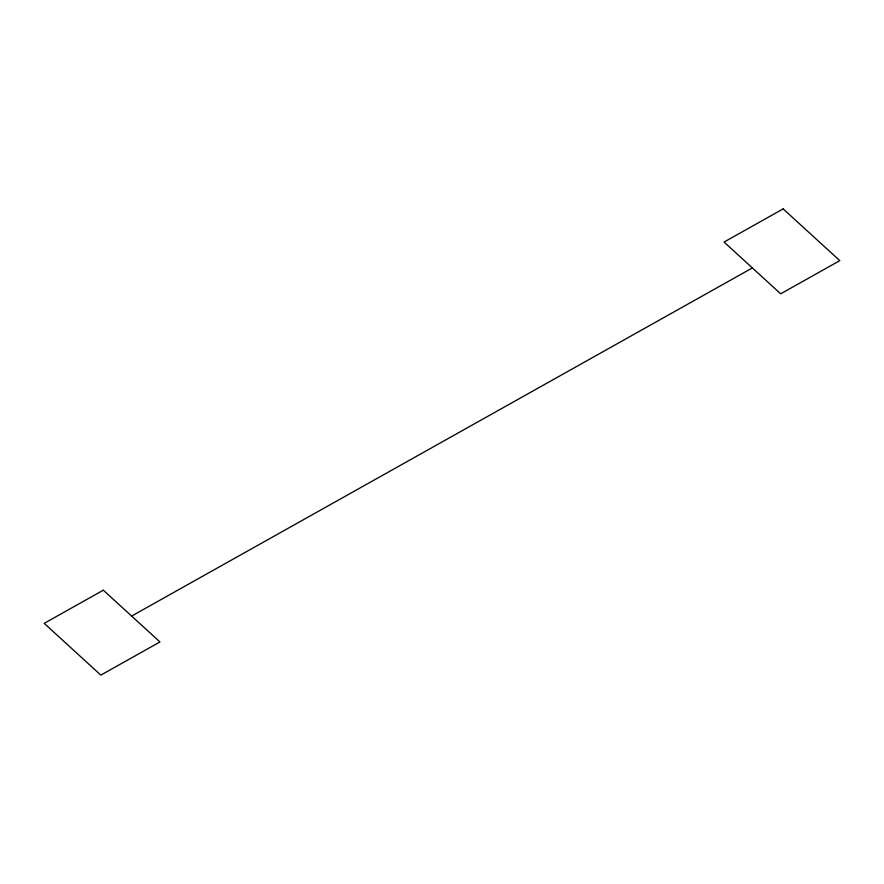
<?xml version="1.0" encoding="UTF-8"?>
<svg xmlns="http://www.w3.org/2000/svg" width="884" height="884" viewBox="0 0 884 884"><rect width="100%" height="100%" fill="white"/><g stroke="black" fill="none" stroke-linecap="round" stroke-linejoin="round"><path stroke-width="1.33" d="M131.628 616.071L752.372 267.929M103.317 590.192L44.2 623.353L100.831 675.111L159.949 641.95L103.317 590.192M783.169 208.889L724.051 242.05L780.683 293.808L839.8 260.647L783.169 208.889"/></g></svg>
